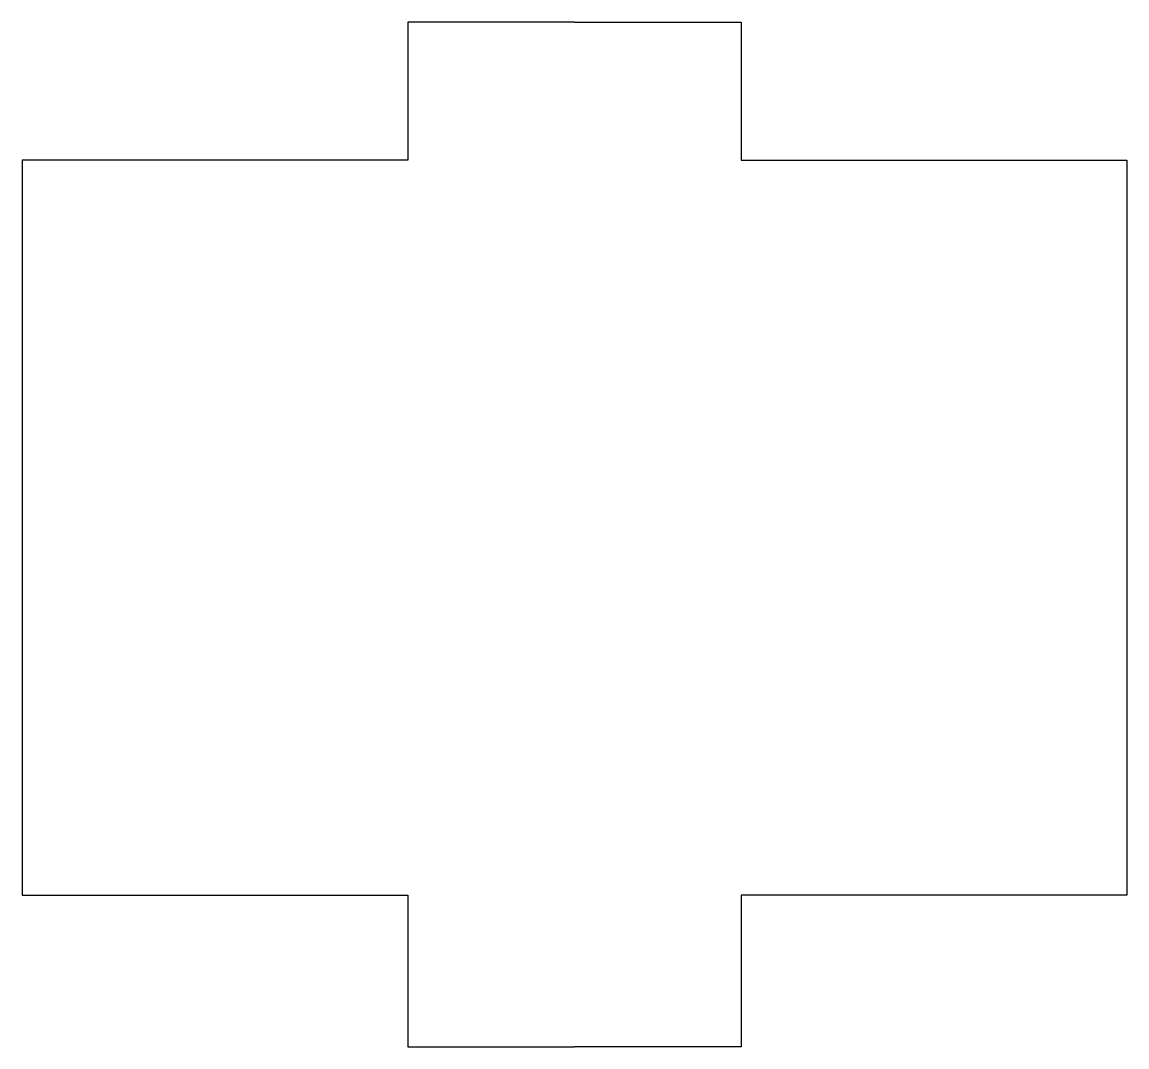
# Model space of a CAD drawing. Extents: x -0.84 to 0.84, y -0.79 to 0.77.
import ezdxf

# ---------------------------------------------------------------- set-up
doc = ezdxf.new("R2010")
doc.units = 0
doc.header["$MEASUREMENT"] = 0
doc.layers.add('MODELSKETCH_VISIBLE', color=7, linetype='CONTINUOUS')

msp = doc.modelspace()

# ---------------------------------------------------------------- linework, layer by layer
at = {"layer": 'MODELSKETCH_VISIBLE'}
for p, q in [((0, 0.7739), (-0.2537, 0.7739)), ((-0.2537, 0.7739), (-0.2537, 0.5636)), ((0, 0.7739), (0.2537, 0.7739)), ((0.2537, 0.7739), (0.2537, 0.5636)), ((-0.8416, 0.5636), (-0.8416, 0.514)), ((-0.2537, 0.5636), (-0.8416, 0.5636)), ((0.2537, 0.5636), (0.8416, 0.5636)), ((0.8416, 0.5636), (0.8416, 0.514)), ((-0.8416, 0.514), (-0.8416, -0.5559)), ((0.8416, 0.514), (0.8416, -0.5559)), ((-0.8416, -0.5559), (-0.2537, -0.5559)), ((-0.2537, -0.5559), (-0.2537, -0.7868)), ((0.2537, -0.5559), (0.2537, -0.7868)), ((0.8416, -0.5559), (0.2537, -0.5559)), ((-0.2537, -0.7868), (0, -0.7868)), ((0.2537, -0.7868), (0, -0.7868))]:
    msp.add_line(p, q, dxfattribs=at)

doc.saveas('drawing.dxf')
